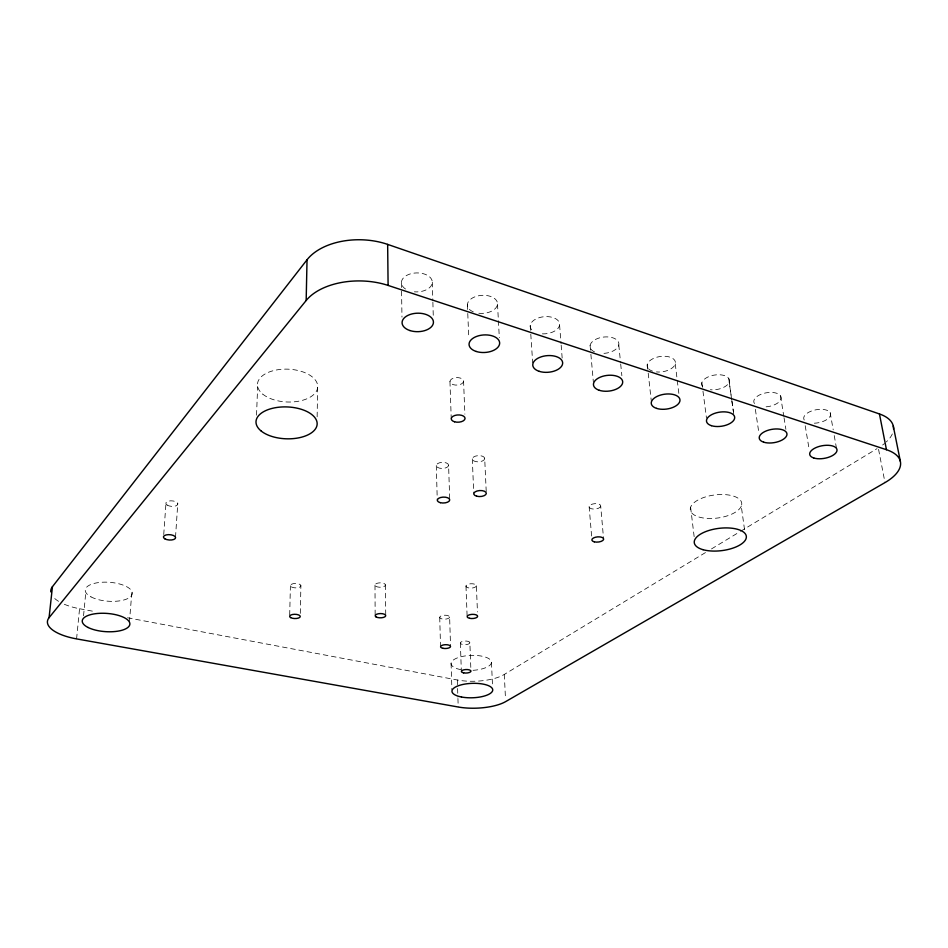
<?xml version="1.0" encoding="UTF-8"?>
<svg xmlns="http://www.w3.org/2000/svg" width="948" height="948" viewBox="0 0 948 948"><rect width="100%" height="100%" fill="white"/><g stroke="black" fill="none" stroke-linecap="round" stroke-linejoin="round"><path stroke-width="0.71" stroke-dasharray="4.74 3.56" d="M317.142 416.847L317.651 385.315M300.303 613.392L300.895 585.58M289.685 615.074L290.408 585.793M256.529 415.165L257.643 386.476M175.51 537.232L177.762 503.507M163.731 534.542L165.924 503.744M129.426 622.161L131.914 591.422M83.531 615.833L85.806 592.393M76.575 638.893L79.561 608.723A40.847 16.294 4.5 0 1 63.812 604.054M127.506 617.764L457.315 679.989A34.661 12.739 -2.1 0 0 504.289 674.443L706.45 551.985M711.498 548.916L739.298 532.077M740.566 531.318L877.019 448.653M79.561 608.723L94.089 611.46M878.559 449.34L884.994 482.591M830.152 412.617L833.209 429.823M834.228 435.559L836.515 448.475M805.207 425.723L809.26 449.968M780.536 395.849L783.795 416.243M784.032 417.701L785.892 429.361M755.355 409.346L759.04 433.971M729.225 382.091L731.631 399.12M731.832 400.542L733.432 411.894M728.692 378.335L731.702 399.677M731.903 401.099L733.716 413.909M741.277 506.185A25.928 11.625 -7.4 0 1 699.043 517.063A25.928 11.625 -7.4 0 1 707.718 496.29A25.928 11.625 -7.4 0 1 741.277 506.185L744.666 530.548M701.852 382.637L702.776 389.723M702.966 391.145L706.485 418.115M675.26 363.949L679.112 395.66M690.606 507.227L694.576 540.206M647.247 364.482L648.053 371.699M648.207 373.145L651.24 400.542M618.783 344.942L620.549 362.527M620.691 363.985L621.864 375.704M590.106 345.499L590.758 352.822M590.888 354.291L593.365 382.139M600.712 506.244A5.842 2.702 -5 0 1 591.493 508.78A5.842 2.702 -5 0 1 592.571 504.04A5.842 2.702 -5 0 1 600.712 506.244L603.497 537.931M589.123 506.481L591.777 538.168M559.593 325.046L561.05 343.674M561.157 345.108L562.164 358.012M530.216 325.602L530.69 332.772M530.785 334.206L532.693 362.894M497.51 304.154L499.323 337.678M504.289 674.443L505.497 698.759M484.701 458.619A6.209 3.105 -2.7 0 1 475.232 461.486A6.209 3.105 -2.7 0 1 475.588 456.083A6.209 3.105 -2.7 0 1 484.701 458.619L486.241 491.988M491.479 662.557L492.462 684.385M467.4 304.723L467.708 312.011M467.767 313.468L468.81 338.258M472.305 458.868L473.763 493.695M476.37 585.817A5.202 2.18 -2.2 0 1 468.454 587.867A5.202 2.18 -2.2 0 1 468.703 584.075A5.202 2.18 -2.2 0 1 476.37 585.817L477.46 611.981M463.572 381.238A6.814 3.756 -2.3 0 1 453.239 384.663A6.814 3.756 -2.3 0 1 453.476 378.157A6.814 3.756 -2.3 0 1 463.572 381.238L464.876 414.158M469.864 642.768A4.752 1.825 -2 0 1 462.636 644.498A4.752 1.825 -2 0 1 462.837 641.322A4.752 1.825 -2 0 1 469.864 642.768L470.943 671.196M465.978 586.042L467.127 616.567M460.361 642.969L461.356 671.409M449.956 381.499L451.236 418.72M457.315 679.989L457.552 687.099M457.6 688.521L457.884 697.053M457.931 698.475L458.216 707.007M448.594 465.29A6.15 3.057 -1.8 0 1 439.315 468.111A6.15 3.057 -1.8 0 1 439.422 462.802A6.15 3.057 -1.8 0 1 448.594 465.29L449.731 499.94M449.625 617.089A4.953 1.991 -1.7 0 1 442.147 618.961A4.953 1.991 -1.7 0 1 442.242 615.525A4.953 1.991 -1.7 0 1 449.625 617.089L450.549 646.512M451.082 663.434L451.912 689.646M432.3 282.22L432.833 300.8M432.881 302.222L433.283 316.514M436.293 465.539L437.265 500.189M439.718 617.302L440.536 646.726M401.419 282.8L401.976 317.106M385.445 584.928L385.729 615.596M374.993 585.153L375.159 615.821M473.313 311.88A15.085 9.03 -3.4 0 1 475.031 296.771A15.085 9.03 -3.4 0 1 497.427 302.779A15.085 9.03 -3.4 0 1 478.124 313.172M892.329 433.923A50.173 23.427 -10.7 0 1 886.285 441.946M884.52 443.498A50.173 23.427 -10.7 0 1 882.6 445.003M58.563 601.34A40.847 16.294 4.5 0 1 53.515 597.287M460.858 669.655A20.216 7.501 -2.1 0 1 458.251 657.568A20.216 7.501 -2.1 0 1 490.092 659.571A20.216 7.501 -2.1 0 1 472.234 670.366M405.543 289.022A15.441 9.492 -1.2 0 1 410.2 273.936A15.441 9.492 -1.2 0 1 432.146 280.881A15.441 9.492 -1.2 0 1 414.383 291.818M531.721 329.857A14.765 8.568 -5.3 0 1 541.794 317.035A14.765 8.568 -5.3 0 1 559.628 324.619A14.765 8.568 -5.3 0 1 540.87 333.743M594.55 351.898A14.493 8.129 -6.8 0 1 597.453 338.566A14.493 8.129 -6.8 0 1 618.594 342.382A14.493 8.129 -6.8 0 1 602.881 353.403M648.159 368.381A14.256 7.714 -8.1 0 1 659.298 356.649A14.256 7.714 -8.1 0 1 675.355 363.558A14.256 7.714 -8.1 0 1 656.395 371.924M652.544 371.13A14.256 7.714 -8.1 0 1 648.953 369.199M702.504 386.357A14.042 7.323 -9.1 0 1 714.093 375.124A14.042 7.323 -9.1 0 1 729.332 381.736A14.042 7.323 -9.1 0 1 710.325 389.746M754.478 403.552A13.841 6.956 -9.9 0 1 765.522 392.946A13.841 6.956 -9.9 0 1 781.152 398.124A13.841 6.956 -9.9 0 1 764.609 406.905M804.248 420.011A13.663 6.6 -10.6 0 1 815.659 409.844A13.663 6.6 -10.6 0 1 830.626 414.797A13.663 6.6 -10.6 0 1 813.953 423.223M262.703 394.084A30.158 16.424 2.5 0 0 314.748 393.539A30.158 16.424 2.5 0 0 285.324 369.127A30.158 16.424 2.5 0 0 262.703 394.084M90.996 596.885A23.593 9.48 4.2 0 0 131.025 596.256A23.593 9.48 4.2 0 0 104.351 582.155A23.593 9.48 4.2 0 0 90.996 596.885M375.775 586.231A5.226 2.204 -0.5 0 0 384.829 586.054A5.226 2.204 -0.5 0 0 380.065 582.83A5.226 2.204 -0.5 0 0 375.775 586.231M167.192 505.106A6.008 2.773 4.1 0 0 177.442 504.917A6.008 2.773 4.1 0 0 170.877 500.817A6.008 2.773 4.1 0 0 167.192 505.106M291.332 586.871A5.261 2.204 1.1 0 0 300.409 586.694A5.261 2.204 1.1 0 0 295.207 583.47A5.261 2.204 1.1 0 0 291.332 586.871"/><path stroke-width="1.42" d="M879.448 413.956L886.463 449.719A50.825 22.693 -10.2 0 1 884.994 482.591L505.639 701.615A34.993 12.241 -2.1 0 1 458.216 707.007L76.575 638.893A41.297 15.701 4.2 0 1 49.071 617.681L306.168 300.504L307.034 259.788A58.444 36.095 0.9 0 1 387.649 244.394L879.448 413.956A50.173 23.427 -10.7 0 1 893.537 429.112M49.071 617.681L52.448 586.682L307.034 259.788M306.168 300.504A59.38 35.159 0.7 0 1 388.099 285.419L886.463 449.719M893.265 426.007L900.363 461.38M387.649 244.394L388.099 285.419M50.801 591.896A40.847 16.294 4.5 0 1 52.448 586.682M703.06 549.698A26.236 11.234 -7 0 0 745.863 539.151A26.236 11.234 -7 0 0 711.972 529.624A26.236 11.234 -7 0 0 703.06 549.698M261.328 431.15A30.585 15.938 2.2 0 0 314.12 430.558A30.585 15.938 2.2 0 0 284.246 406.893A30.585 15.938 2.2 0 0 261.328 431.15M463.643 672.867A4.799 1.754 -2 0 0 470.943 671.196A4.799 1.754 -2 0 0 463.856 669.821A4.799 1.754 -2 0 0 463.643 672.867M454.566 421.789A6.909 3.638 -2.3 0 0 465.053 418.447A6.909 3.638 -2.3 0 0 454.815 415.473A6.909 3.638 -2.3 0 0 454.566 421.789M442.989 648.325A5.013 1.92 -1.7 0 0 450.549 646.512A5.013 1.92 -1.7 0 0 443.095 644.995A5.013 1.92 -1.7 0 0 442.989 648.325M476.145 351.447A15.31 8.781 -3.3 0 0 499.643 343.508A15.31 8.781 -3.3 0 0 477.282 336.185A15.31 8.781 -3.3 0 0 476.145 351.447M461.475 697.005A20.406 7.217 -2 0 0 492.723 690.215A20.406 7.217 -2 0 0 462.837 684.468A20.406 7.217 -2 0 0 461.475 697.005M88.093 627.481A23.842 9.136 3.9 0 0 128.561 626.818A23.842 9.136 3.9 0 0 101.531 613.261A23.842 9.136 3.9 0 0 88.093 627.481M594.278 541.829A5.913 2.607 -4.8 0 0 603.627 539.365A5.913 2.607 -4.8 0 0 595.391 537.243A5.913 2.607 -4.8 0 0 594.278 541.829M375.953 616.852A5.285 2.133 -0.6 0 0 385.101 616.674A5.285 2.133 -0.6 0 0 380.29 613.569A5.285 2.133 -0.6 0 0 375.953 616.852M164.81 538.796A6.091 2.678 3.8 0 0 175.202 538.594A6.091 2.678 3.8 0 0 168.543 534.636A6.091 2.678 3.8 0 0 164.81 538.796M440.322 502.677A6.233 2.963 -1.8 0 0 449.731 499.94A6.233 2.963 -1.8 0 0 440.453 497.546A6.233 2.963 -1.8 0 0 440.322 502.677M476.714 496.219A6.28 3.01 -2.6 0 0 486.312 493.434A6.28 3.01 -2.6 0 0 477.093 490.993A6.28 3.01 -2.6 0 0 476.714 496.219M469.627 618.321A5.261 2.109 -2.2 0 0 477.638 616.342A5.261 2.109 -2.2 0 0 469.888 614.671A5.261 2.109 -2.2 0 0 469.627 618.321M290.574 617.575A5.321 2.133 0.9 0 0 299.758 617.397A5.321 2.133 0.9 0 0 294.496 614.292A5.321 2.133 0.9 0 0 290.574 617.575M409.903 330.544A15.689 9.243 -1.2 0 0 433.449 322.225A15.689 9.243 -1.2 0 0 409.927 314.535A15.689 9.243 -1.2 0 0 409.903 330.544M539.187 371.332A14.99 8.331 -5 0 0 562.614 363.748A14.99 8.331 -5 0 0 541.344 356.78A14.99 8.331 -5 0 0 539.187 371.332M599.266 390.292A14.706 7.904 -6.5 0 0 622.599 383.028A14.706 7.904 -6.5 0 0 602.336 376.403A14.706 7.904 -6.5 0 0 599.266 390.292M656.585 408.387A14.457 7.489 -7.7 0 0 679.811 401.419A14.457 7.489 -7.7 0 0 660.472 395.091A14.457 7.489 -7.7 0 0 656.585 408.387M711.332 425.652A14.232 7.11 -8.6 0 0 734.439 418.98A14.232 7.11 -8.6 0 0 715.965 412.937A14.232 7.11 -8.6 0 0 711.332 425.652M763.661 442.171A14.03 6.743 -9.4 0 0 786.639 435.76A14.03 6.743 -9.4 0 0 768.994 429.989A14.03 6.743 -9.4 0 0 763.661 442.171M813.751 457.979A13.841 6.399 -10.1 0 0 836.586 451.817A13.841 6.399 -10.1 0 0 819.7 446.295A13.841 6.399 -10.1 0 0 813.751 457.979"/></g></svg>
